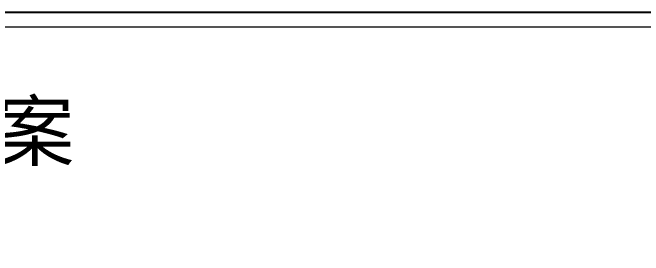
# Model space of a CAD drawing. Extents: x 1117549 to 1295333, y -232649 to -190649.
# Drawn here: x 1158828 to 1180737, y -199098 to -190649 of the extents above; entities that cross this region are included whole.
import ezdxf

# ---------------------------------------------------------------- set-up
doc = ezdxf.new("R2010")
doc.units = 0
doc.header["$LTSCALE"] = 1000
doc.header["$MEASUREMENT"] = 0
doc.layers.get('0').update_dxf_attribs({"linetype": 'CONTINUOUS'})
doc.layers.get('Defpoints').update_dxf_attribs({"linetype": 'CONTINUOUS'})
doc.layers.add('hz', color=254, linetype='CONTINUOUS', lineweight=0)
doc.layers.add('PUB_TITLE', color=4, linetype='CONTINUOUS')
doc.styles.add('H1', font='SimSun.ttf')

# ---------------------------------------------------------------- blocks, each defined once
blk = doc.blocks.new('euiop[]')
at = {"layer": 'hz', "linetype": 'ByBlock', "ltscale": 0.005}
blk.add_lwpolyline([(595058.55, 25742.64), (595058.55, 26153.14), (595606.95, 26153.14), (595606.95, 25742.64)], close=True, dxfattribs=at)
at = {"layer": 'PUB_TITLE', "color": 0}
blk.add_lwpolyline([(595640.55, 25737.64), (595640.55, 26158.14), (595046.05, 26158.14), (595046.05, 25737.64)], close=True, dxfattribs=at)
at = {"layer": 'PUB_TITLE', "color": 0, "const_width": 0.5}
blk.add_lwpolyline([(595635.55, 25742.64), (595635.55, 26153.14), (595058.55, 26153.14), (595058.55, 25742.64)], close=True, dxfattribs=at)

msp = doc.modelspace()

# ---------------------------------------------------------------- block references
at = {"linetype": 'ByBlock', "xscale": 99.88109257840551, "yscale": 99.88109257817268, "zscale": 99.88109257820747}
msp.add_blockref('euiop[]', (-58286961, -2803353), dxfattribs=at)

# ---------------------------------------------------------------- texts
at = {"layer": 'Defpoints', "color": 4, "style": 'H1'}
msp.add_text('调整方案', height=2000, dxfattribs=at).set_placement((1150058, -195770))

doc.saveas('drawing.dxf')
